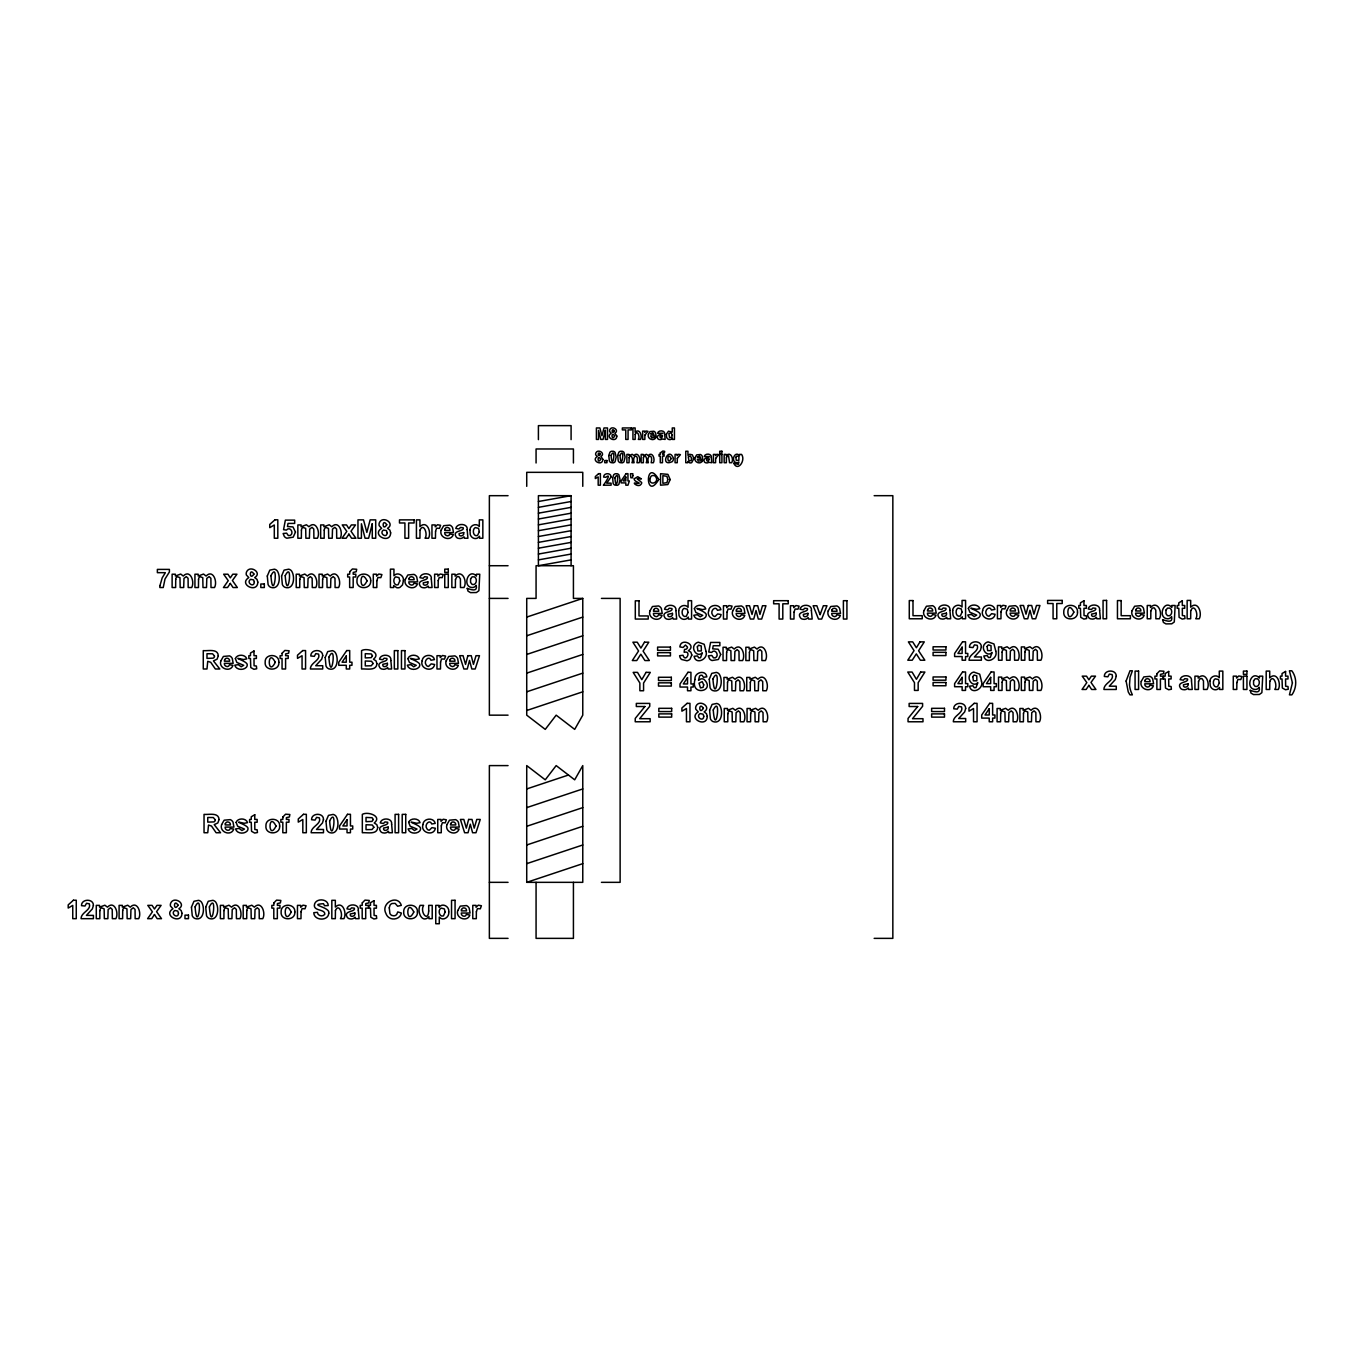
<?xml version="1.0" encoding="UTF-8"?>
<svg xmlns="http://www.w3.org/2000/svg" width="1364" height="1364" viewBox="0 0 1364 1364"><rect width="100%" height="100%" fill="white"/><g stroke="black" fill="none" stroke-linecap="round" stroke-linejoin="round"><path stroke-width="1.5" d="M526.726 617.091L582.769 598.404L582.769 715.162L574.687 729.382L556.171 715.162L545.242 729.382L526.726 715.162L526.726 598.404L536.069 598.404L536.069 565.719L573.426 565.719L573.426 598.404L582.769 598.404M526.726 635.777L582.769 617.091M526.726 654.447L582.769 635.777M526.726 673.134L582.769 654.447M526.726 691.804L582.769 673.134M526.726 710.491L582.769 691.804M526.726 788.938L568.464 775.025M526.726 807.624L582.769 788.938M526.726 826.294L582.769 807.624M526.726 844.981L582.769 826.294M526.726 863.651L582.769 844.981M526.726 882.338L582.769 882.338L582.769 765.596L574.687 779.816L556.171 765.596L545.242 779.816L526.726 765.596L526.726 882.338L582.769 863.651M538.405 501.509L571.09 495.678L571.09 565.719M538.405 507.357L571.09 501.509M538.405 513.188L571.09 507.357M538.405 519.019L571.09 513.188M538.405 524.867L571.09 519.019M538.405 530.698L571.09 524.867M538.405 536.529L571.09 530.698M538.405 542.378L571.09 536.529M538.405 548.209L571.09 542.378M538.405 554.057L571.09 548.209M538.405 559.888L571.09 554.057M571.09 559.888L538.405 565.719L538.405 495.678L571.09 495.678M508.056 495.678L489.369 495.678L489.369 715.162L508.056 715.162M874.154 495.678L892.84 495.678L892.84 938.364L874.154 938.364M489.369 565.719L508.056 565.719M489.369 598.404L508.056 598.404M601.439 598.404L620.126 598.404L620.126 882.338L601.439 882.338M508.056 765.596L489.369 765.596L489.369 938.364L508.056 938.364M489.369 882.338L508.056 882.338M582.769 486.334L582.769 472.336L526.726 472.336L526.726 486.334M573.426 462.993L573.426 448.978L536.069 448.978L536.069 462.993M573.426 882.338L573.426 938.364L536.069 938.364L536.069 882.338M571.09 439.634L571.09 425.636L538.405 425.636L538.405 439.634M358.306 910.197L359.073 918.671L355.595 918.671L355.117 917.222L354.197 917.989A5.541 5.541 0 0 1 351.008 918.978L349.167 918.688A3.853 3.853 0 0 1 347.24 917.256C342.824 910.47 355.902 912.226 354.35 908.185L351.622 907.844L350.139 909.43L346.95 908.85C348.093 903.139 359.448 903.701 358.306 910.197M390.854 660.517L391.621 668.991L388.143 668.991L387.666 667.542L386.745 668.309A5.541 5.541 0 0 1 383.557 669.298L381.715 669.008A3.853 3.853 0 0 1 379.789 667.576C375.373 660.807 388.45 662.546 386.899 658.505L384.171 658.181L382.687 659.75L379.499 659.17C380.624 653.458 391.997 654.021 390.854 660.517M391.621 824.265L392.389 832.739L388.893 832.739L388.433 831.29L387.495 832.057A5.541 5.541 0 0 1 384.307 833.046L382.483 832.756A3.853 3.853 0 0 1 380.556 831.324C376.14 824.555 389.217 826.294 387.666 822.253L384.938 821.929L383.455 823.498L380.249 822.918C381.391 817.207 392.764 817.769 391.621 824.265M431.297 579.035L432.064 587.526L428.586 587.526L428.125 586.06L427.188 586.827A5.541 5.541 0 0 1 423.999 587.816L422.158 587.543A3.853 3.853 0 0 1 420.248 586.111C415.832 579.325 428.893 581.064 427.341 577.04L424.613 576.699L423.13 578.268L419.942 577.688C421.084 571.976 432.439 572.556 431.297 579.035M467.17 529.761L467.92 538.234L464.442 538.234L463.982 536.785L463.044 537.552A5.541 5.541 0 0 1 459.856 538.541L458.031 538.269A3.853 3.853 0 0 1 456.105 536.836C451.689 530.05 464.749 531.789 463.197 527.766L460.469 527.425L459.003 528.993L455.798 528.414C456.94 522.702 468.312 523.264 467.17 529.761M664.66 434.127L665.138 439.43L662.086 439.003A3.461 3.461 0 0 1 660.091 439.617L658.948 439.447A2.404 2.404 0 0 1 657.738 438.56C654.549 433.292 670.935 433.155 657.55 433.292C658.266 429.728 665.359 430.086 664.66 434.127M675.913 610.561L676.68 619.051L673.202 619.051L672.725 617.602L671.804 618.369A5.541 5.541 0 0 1 668.616 619.341L666.774 619.068A3.853 3.853 0 0 1 664.848 617.636C660.432 610.85 673.509 612.589 671.958 608.566L669.23 608.225L667.746 609.81L664.558 609.231C665.683 603.519 677.056 604.082 675.913 610.561M711.309 457.417L711.786 462.72L708.734 462.294A3.461 3.461 0 0 1 706.74 462.908L705.597 462.737A2.404 2.404 0 0 1 704.404 461.833C701.215 456.565 717.583 456.428 704.216 456.582C704.915 453.001 712.025 453.359 711.309 457.417M811.392 610.561L812.16 619.051L808.664 619.051L808.204 617.602L807.266 618.369A5.541 5.541 0 0 1 804.078 619.341L802.254 619.068A3.853 3.853 0 0 1 800.327 617.636C795.911 610.85 808.988 612.589 807.437 608.566L804.709 608.225L803.226 609.81L800.02 609.231C801.162 603.519 812.535 604.082 811.392 610.561M949.89 610.305L950.657 618.779L947.179 618.779L946.718 617.329L945.781 618.097A5.541 5.541 0 0 1 942.592 619.086L940.751 618.813A3.853 3.853 0 0 1 938.841 617.381C934.425 610.595 947.486 612.334 945.934 608.31L943.206 607.969L941.723 609.538L938.534 608.958C939.677 603.246 951.032 603.809 949.89 610.305M1099.606 610.305L1100.373 618.779L1096.878 618.779L1096.417 617.329L1095.497 618.097A5.541 5.541 0 0 1 1092.308 619.086L1090.467 618.813A3.853 3.853 0 0 1 1088.54 617.381C1084.124 610.595 1097.202 612.334 1095.65 608.31L1092.922 607.969L1091.439 609.538L1088.233 608.958C1089.376 603.246 1100.748 603.809 1099.606 610.305M1191.488 680.977L1192.238 689.468L1188.76 689.468L1188.3 688.002L1187.362 688.769A5.541 5.541 0 0 1 1184.174 689.758L1182.332 689.485A3.853 3.853 0 0 1 1180.423 688.053C1176.007 681.267 1189.067 683.006 1187.515 678.982L1184.787 678.641L1183.304 680.21L1180.116 679.647C1181.258 673.935 1192.63 674.498 1191.488 680.977M301.052 911.749L300.984 918.671L297.454 918.671L297.454 905.372L300.728 905.372L300.728 907.265L302.961 905.167L306.082 905.73L304.99 908.799L302.075 908.629L301.052 911.749M376.89 580.604L376.822 587.526L373.293 587.526L373.293 574.21L376.566 574.21L376.566 576.102L378.8 574.022L381.92 574.568L380.829 577.654L377.913 577.484L376.89 580.604M435.559 531.312L435.474 538.234L431.962 538.234L431.962 524.935L435.235 524.935L435.235 526.828L437.452 524.748L440.572 525.293L439.498 528.362L436.582 528.192L435.559 531.312M438.219 580.604L438.151 587.526L434.622 587.526L434.622 574.21L437.895 574.21L437.895 576.102L440.112 574.022L443.249 574.568L442.158 577.654L439.242 577.484L438.219 580.604M440.555 662.069L440.487 668.991L436.974 668.991L436.974 655.692L440.231 655.692L440.231 657.584L442.465 655.487L445.585 656.05L444.493 659.119L441.595 658.948L440.555 662.069M441.322 825.817L441.254 832.739L437.742 832.739L437.742 819.44L440.998 819.44L440.998 821.333L443.232 819.235L446.352 819.798L445.261 822.867L442.362 822.697L441.322 825.817M476.377 911.749L476.309 918.671L472.779 918.671L472.779 905.372L476.053 905.372L476.053 907.265L478.287 905.167L481.407 905.73L480.316 908.799L477.417 908.629L476.377 911.749M644.899 435.116L644.848 439.43L642.649 439.43L642.649 431.126L644.695 431.126L644.695 432.303L646.093 431.007L648.036 431.348L644.899 435.116M677.311 458.389L677.26 462.72L675.061 462.72L675.061 454.4L677.107 454.4L677.107 455.593L678.488 454.28L680.448 454.638L677.311 458.389M715.64 458.389L715.588 462.72L713.389 462.72L713.389 454.4L715.435 454.4L715.435 455.593L716.816 454.28L718.777 454.638L715.64 458.389M727.046 612.129L726.961 619.051L723.449 619.051L723.449 605.735L726.722 605.735L726.722 607.628L728.939 605.548L732.059 606.11L730.968 609.179L728.069 609.009L727.046 612.129M794.053 612.129L793.967 619.051L790.455 619.051L790.455 605.735L793.729 605.735L793.729 607.628L795.945 605.548L799.082 606.11L797.991 609.179L795.076 609.009L794.053 612.129M1001.023 611.856L1000.954 618.779L997.425 618.779L997.425 605.48L1000.699 605.48L1000.699 607.372L1002.915 605.292L1006.052 605.838L1004.961 608.907L1002.046 608.736L1001.023 611.856M1236.875 682.546L1236.79 689.468L1233.278 689.468L1233.278 676.152L1236.551 676.152L1236.551 678.044L1238.768 675.964L1241.888 676.527L1240.797 679.596L1237.898 679.425L1236.875 682.546M428.705 910.981C428.16 922.882 419.549 911.953 423.641 905.372L420.112 905.372C416.634 911.408 422.073 924.178 428.944 916.676L428.944 918.671L432.218 918.671L432.218 905.372L428.705 905.372L428.705 910.981M467.238 588.396L468.023 591.141L470.546 592.624L476.394 592.539L478.9 590.714L479.753 574.21L476.445 574.21L476.445 576.085C468.432 567.322 461.663 586.963 472.251 587.526A4.552 4.552 0 0 0 475.388 586.298L476.224 585.361C477.877 592.624 470.358 589.282 467.238 588.396M733.764 463.266C737.771 472.046 745.938 460.435 741.59 454.4L739.527 454.4L739.527 455.576C734.514 450.086 730.286 462.379 736.901 462.72A2.847 2.847 0 0 0 738.862 461.953L738.316 464.34L733.764 463.266M1162.622 619.665L1163.407 622.41L1165.93 623.894L1171.778 623.808L1174.285 621.984L1175.137 605.48L1171.846 605.48L1171.846 607.355C1163.816 598.591 1157.064 618.233 1167.635 618.779A4.552 4.552 0 0 0 1170.772 617.568L1171.608 616.63C1173.262 623.877 1165.743 620.552 1162.622 619.665M1250.208 690.337L1250.993 693.082L1253.516 694.566L1259.381 694.481L1261.87 692.656L1262.723 676.152L1259.432 676.152L1259.432 678.027C1251.402 669.264 1244.65 688.905 1255.221 689.468A4.552 4.552 0 0 0 1258.358 688.257L1259.211 687.303C1260.848 694.566 1253.346 691.224 1250.208 690.337M195.103 906.855C197.251 936.181 203.628 890.095 195.103 906.855M209.374 906.855C211.522 936.181 217.899 890.095 209.374 906.855M270.942 575.693C273.09 605.019 279.467 558.933 270.942 575.693M285.212 575.693C287.361 605.019 293.737 558.933 285.212 575.693M328.877 657.175C331.009 686.501 337.402 640.415 328.877 657.175M329.628 820.923C331.776 850.249 338.153 804.163 329.628 820.923M611.089 455.32C612.351 473.53 616.562 445.005 611.089 455.32M614.925 477.809C616.187 496.002 620.398 467.494 614.925 477.809M620.006 455.32C621.268 473.53 625.479 445.005 620.006 455.32M712.929 678.914C715.077 708.24 721.454 662.154 712.929 678.914M713.253 709.962C715.401 739.288 721.778 693.202 713.253 709.962M455.457 579.615L455.388 587.526L451.859 587.526L451.859 574.21L455.133 574.21L455.133 576.171C462.106 568.72 467.63 581.337 463.982 587.526L460.469 587.526L460.418 578.95L458.952 576.699A2.813 2.813 0 0 0 456.65 577.108L455.457 579.615M726.398 457.775L726.364 462.72L724.165 462.72L724.165 454.4L726.211 454.4L726.211 455.627C730.558 450.973 734.02 458.867 731.735 462.72L729.535 462.72L728.598 455.951A1.756 1.756 0 0 0 727.148 456.207L726.398 457.775M1150.841 610.884L1150.773 618.779L1147.243 618.779L1147.243 605.48L1150.517 605.48L1150.517 607.44C1157.49 599.99 1163.015 612.607 1159.383 618.779L1155.854 618.779L1155.802 610.22L1154.336 607.969A2.813 2.813 0 0 0 1152.034 608.378L1150.841 610.884M1198.513 681.557L1198.445 689.468L1194.932 689.468L1194.932 676.152L1198.189 676.152L1198.189 678.113C1205.179 670.679 1210.686 683.296 1207.055 689.468L1203.525 689.468L1203.474 680.892L1202.008 678.641A2.813 2.813 0 0 0 1199.706 679.05L1198.513 681.557M99.879 910.555L99.811 918.671L96.281 918.671L96.281 905.372L99.538 905.372L99.538 907.179L104.875 905.202L107.432 907.179C114.371 900.001 119.128 912.993 115.855 918.671L112.342 918.671L112.24 909.43L110.467 907.759L108.131 909.532L107.858 918.671L104.329 918.671L104.141 908.867L101.72 907.861A2.404 2.404 0 0 0 100.084 909.464L99.879 910.555M122.692 910.555L122.624 918.671L119.094 918.671L119.094 905.372L122.351 905.372L122.351 907.179L127.687 905.202L130.245 907.179C137.184 900.001 141.941 912.993 138.668 918.671L135.155 918.671L135.053 909.43L133.28 907.759L130.944 909.532L130.671 918.671L127.142 918.671L126.954 908.867L124.533 907.861A2.404 2.404 0 0 0 122.896 909.464L122.692 910.555M175.717 579.41L175.649 587.526L172.12 587.526L172.12 574.21L175.376 574.21L175.376 576.034L180.713 574.039L183.27 576.034C190.21 568.856 194.967 581.831 191.693 587.526L188.181 587.526L188.079 578.285L186.305 576.614L183.97 578.37L183.697 587.526L180.167 587.526L179.98 577.722L177.559 576.716A2.404 2.404 0 0 0 175.922 578.302L175.717 579.41M198.53 579.41L198.462 587.526L194.933 587.526L194.933 574.21L198.189 574.21L198.189 576.034L203.526 574.039L206.083 576.034C213.023 568.856 217.78 581.831 214.506 587.526L210.994 587.526L210.891 578.285L209.118 576.614L206.799 578.37L206.51 587.526L202.98 587.526L202.793 577.722L200.372 576.716A2.404 2.404 0 0 0 198.735 578.302L198.53 579.41M223.969 910.555L223.901 918.671L220.371 918.671L220.371 905.372L223.628 905.372L223.628 907.179L228.964 905.202L231.522 907.179C238.461 900.001 243.218 912.993 239.945 918.671L236.432 918.671L236.33 909.43L234.557 907.759L232.221 909.532L231.931 918.671L228.419 918.671L228.231 908.867L225.81 907.861A2.404 2.404 0 0 0 224.173 909.464L223.969 910.555M246.782 910.555L246.713 918.671L243.184 918.671L243.184 905.372L246.441 905.372L246.441 907.179L251.777 905.202L254.335 907.179C261.274 900.001 266.031 912.993 262.758 918.671L259.245 918.671L259.143 909.43L257.37 907.759L255.034 909.532L254.744 918.671L251.232 918.671L251.044 908.867L248.623 907.861A2.404 2.404 0 0 0 246.986 909.464L246.782 910.555M301.427 530.136L301.359 538.234L297.846 538.234L297.846 524.935L301.086 524.935L301.086 526.76L306.423 524.765L308.98 526.76C315.919 519.582 320.676 532.557 317.403 538.234L313.891 538.234L313.788 529.01L312.015 527.322L309.696 529.096L309.406 538.234L305.877 538.234L305.689 528.448L303.268 527.442A2.404 2.404 0 0 0 301.632 529.027L301.427 530.136M299.807 579.41L299.739 587.526L296.21 587.526L296.21 574.21L299.466 574.21L299.466 576.034L304.803 574.039L307.36 576.034C314.3 568.856 319.057 581.831 315.783 587.526L312.271 587.526L312.168 578.285L310.395 576.614L308.059 578.37L307.77 587.526L304.257 587.526L304.07 577.722L301.649 576.716A2.404 2.404 0 0 0 300.012 578.302L299.807 579.41M324.24 530.136L324.172 538.234L320.659 538.234L320.659 524.935L323.899 524.935L323.899 526.76L329.236 524.765L331.793 526.76C338.732 519.582 343.489 532.557 340.216 538.234L336.703 538.234L336.601 529.01L334.828 527.322L332.509 529.096L332.219 538.234L328.69 538.234L328.502 528.448L326.081 527.442A2.404 2.404 0 0 0 324.444 529.027L324.24 530.136M322.62 579.41L322.552 587.526L319.023 587.526L319.023 574.21L322.279 574.21L322.279 576.034L327.616 574.039L330.173 576.034C337.113 568.856 341.87 581.831 338.596 587.526L335.084 587.526L334.981 578.285L333.208 576.614L330.872 578.37L330.6 587.526L327.07 587.526L326.883 577.722L324.462 576.716A2.404 2.404 0 0 0 322.825 578.302L322.62 579.41M629.128 457.656L629.077 462.72L626.877 462.72L626.877 454.4L628.906 454.4L628.906 455.542L632.248 454.297L633.851 455.542C638.182 451.058 641.165 459.174 639.119 462.72L636.92 462.72C639.307 453.308 631.839 454.724 634.107 462.72L631.907 462.72C633.731 460.538 631.208 452.558 629.128 457.656M643.382 457.656L643.348 462.72L641.148 462.72L641.148 454.4L643.177 454.4L643.177 455.542L646.502 454.297L648.105 455.542C652.452 451.058 655.419 459.174 653.373 462.72L651.174 462.72C653.578 453.308 646.093 454.724 648.36 462.72L646.161 462.72C648.002 460.538 645.462 452.558 643.382 457.656M726.62 652.452L726.552 660.551L723.039 660.551L723.039 647.252L726.279 647.252L726.279 649.076L731.616 647.082L734.19 649.076C741.129 641.898 745.869 654.873 742.596 660.551L739.083 660.551L738.998 651.327L737.208 649.639L734.889 651.412L734.599 660.551L731.07 660.551L730.882 650.764L728.461 649.758A2.404 2.404 0 0 0 726.841 651.344L726.62 652.452M727.506 682.631L727.438 690.747L723.926 690.747L723.926 677.431L727.165 677.431L727.165 679.255L732.502 677.26L735.077 679.255C742.016 672.077 746.773 685.052 743.482 690.747L739.97 690.747L739.885 681.506L738.112 679.835L735.776 681.608L735.486 690.747L731.957 690.747L731.769 680.943L729.348 679.937A2.404 2.404 0 0 0 727.728 681.54L727.506 682.631M727.847 713.679L727.779 721.778L724.25 721.778L724.25 708.479L727.506 708.479L727.506 710.303L732.843 708.308L735.401 710.303C742.34 703.125 747.097 716.1 743.823 721.778L740.311 721.778L740.209 712.554L738.436 710.866L736.1 712.639L735.827 721.778L732.298 721.778L732.11 711.991L729.689 710.985A2.404 2.404 0 0 0 728.052 712.571L727.847 713.679M749.433 652.452L749.365 660.551L745.852 660.551L745.852 647.252L749.092 647.252L749.092 649.076L754.428 647.082L757.003 649.076C763.942 641.898 768.682 654.873 765.409 660.551L761.896 660.551L761.811 651.327L760.038 649.639L757.702 651.412L757.412 660.551L753.883 660.551L753.695 650.764L751.274 649.758A2.404 2.404 0 0 0 749.654 651.344L749.433 652.452M750.319 682.631L750.251 690.747L746.739 690.747L746.739 677.431L749.978 677.431L749.978 679.255L755.315 677.26L757.89 679.255C764.829 672.077 769.586 685.052 766.295 690.747L762.783 690.747L762.698 681.506L760.924 679.835L758.589 681.608L758.299 690.747L754.786 690.747L754.582 680.943L752.161 679.937A2.404 2.404 0 0 0 750.541 681.54L750.319 682.631M750.66 713.679L750.592 721.778L747.063 721.778L747.063 708.479L750.319 708.479L750.319 710.303L755.656 708.308L758.214 710.303C765.153 703.125 769.91 716.1 766.636 721.778L763.124 721.778L763.022 712.554L761.248 710.866L758.913 712.639L758.64 721.778L755.11 721.778L754.923 711.991L752.502 710.985A2.404 2.404 0 0 0 750.865 712.571L750.66 713.679M1002.114 652.128L1002.046 660.227L998.516 660.227L998.516 646.928L1001.773 646.928L1001.773 648.753L1007.109 646.758L1009.667 648.753C1016.606 641.574 1021.363 654.549 1018.09 660.227L1014.56 660.227L1014.475 651.003L1012.702 649.315L1010.366 651.088L1010.076 660.227L1006.564 660.227L1006.376 650.44L1003.955 649.434A2.404 2.404 0 0 0 1002.318 651.02L1002.114 652.128M1000.664 713.679L1000.596 721.778L997.084 721.778L997.084 708.479L1000.324 708.479L1000.324 710.303L1005.66 708.308L1008.235 710.303C1015.174 703.125 1019.914 716.1 1016.64 721.778L1013.128 721.778L1013.043 712.554L1011.27 710.866L1008.934 712.639L1008.644 721.778L1005.115 721.778L1004.927 711.991L1002.506 710.985A2.404 2.404 0 0 0 1000.886 712.571L1000.664 713.679M1002.114 682.307L1002.046 690.423L998.516 690.423L998.516 677.107L1001.773 677.107L1001.773 678.931L1007.109 676.936L1009.667 678.931C1016.606 671.753 1021.363 684.728 1018.09 690.423L1014.56 690.423L1014.475 681.182L1012.702 679.511L1010.366 681.267L1010.076 690.423L1006.564 690.423L1006.376 680.619L1003.955 679.613A2.404 2.404 0 0 0 1002.318 681.199L1002.114 682.307M1024.927 652.128L1024.858 660.227L1021.329 660.227L1021.329 646.928L1024.586 646.928L1024.586 648.753L1029.922 646.758L1032.48 648.753C1039.419 641.574 1044.176 654.549 1040.903 660.227L1037.39 660.227L1037.288 651.003L1035.515 649.315L1033.179 651.088L1032.889 660.227L1029.377 660.227L1029.189 650.44L1026.768 649.434A2.404 2.404 0 0 0 1025.131 651.02L1024.927 652.128M1023.477 713.679L1023.409 721.778L1019.897 721.778L1019.897 708.479L1023.136 708.479L1023.136 710.303L1028.473 708.308L1031.048 710.303C1037.987 703.125 1042.744 716.1 1039.453 721.778L1035.941 721.778L1035.856 712.554L1034.082 710.866L1031.747 712.639L1031.457 721.778L1027.927 721.778L1027.74 711.991L1025.319 710.985A2.404 2.404 0 0 0 1023.699 712.571L1023.477 713.679M1024.927 682.307L1024.858 690.423L1021.329 690.423L1021.329 677.107L1024.586 677.107L1024.586 678.931L1029.922 676.936L1032.48 678.931C1039.419 671.753 1044.176 684.728 1040.903 690.423L1037.39 690.423L1037.288 681.182L1035.515 679.511L1033.179 681.267L1032.889 690.423L1029.377 690.423L1029.189 680.619L1026.768 679.613A2.404 2.404 0 0 0 1025.131 681.199L1024.927 682.307M1126.101 681.028L1128.25 691.906L1129.938 694.856L1132.359 694.856L1130.824 691.19A27.451 27.451 0 0 1 1129.494 684.967L1130.04 677.243L1132.393 670.781L1129.989 670.781L1126.101 681.028M191.454 907.162L192.256 915.687A5.405 5.405 0 0 0 194.882 918.466C204.02 921.553 205.129 907.469 201.463 902.133A4.808 4.808 0 0 0 198.564 900.342L193.961 901.28L191.454 907.162M205.725 907.162L206.527 915.687A5.405 5.405 0 0 0 209.152 918.466C218.291 921.553 219.399 907.469 215.734 902.133A4.808 4.808 0 0 0 212.835 900.342L208.232 901.28L205.725 907.162M267.293 576.017L268.094 584.542A5.405 5.405 0 0 0 270.72 587.321C279.859 590.39 280.967 576.324 277.318 570.987A4.808 4.808 0 0 0 274.403 569.197L269.799 570.135L267.293 576.017M281.564 576.017L282.365 584.542A5.405 5.405 0 0 0 284.991 587.321C294.13 590.39 295.238 576.324 291.572 570.987A4.808 4.808 0 0 0 288.674 569.197L284.07 570.135L281.564 576.017M325.212 657.482L326.013 666.007A5.405 5.405 0 0 0 328.639 668.786C337.778 671.872 338.886 657.789 335.237 652.452A4.808 4.808 0 0 0 332.322 650.662L327.718 651.6L325.212 657.482M325.979 821.23L326.78 829.755A5.405 5.405 0 0 0 329.406 832.534C338.545 835.621 339.653 821.537 335.987 816.201A4.808 4.808 0 0 0 333.089 814.427L328.485 815.365L325.979 821.23M608.804 455.525L609.316 460.862A3.376 3.376 0 0 0 610.953 462.601L613.254 462.839A2.984 2.984 0 0 0 615.062 461.748L616.187 457.059L615.062 452.388A3.018 3.018 0 0 0 613.254 451.262L611.669 451.262A2.984 2.984 0 0 0 609.861 452.371L608.804 455.525M612.641 477.997L613.152 483.333A3.376 3.376 0 0 0 614.789 485.073L617.091 485.311A2.984 2.984 0 0 0 618.898 484.22L620.023 479.531L618.915 474.86A3.018 3.018 0 0 0 617.091 473.751L615.505 473.751A2.984 2.984 0 0 0 613.698 474.843L612.641 477.997M617.721 455.525L618.233 460.862A3.376 3.376 0 0 0 619.87 462.601L622.172 462.839A2.984 2.984 0 0 0 623.979 461.748L625.104 457.059L623.979 452.388A3.018 3.018 0 0 0 622.172 451.262L620.586 451.262A2.984 2.984 0 0 0 618.779 452.371L617.721 455.525M709.263 679.238L710.081 687.763A5.405 5.405 0 0 0 712.69 690.542C721.829 693.611 722.937 679.545 719.288 674.208A4.808 4.808 0 0 0 716.373 672.418L711.769 673.356L709.263 679.238M709.604 710.269L710.405 718.811A5.405 5.405 0 0 0 713.031 721.59C722.17 724.659 723.278 710.576 719.612 705.239A4.808 4.808 0 0 0 716.714 703.466L712.11 704.404L709.604 710.269M667.78 479.463L666.945 482.668L662.87 483.265L662.87 475.661L666.894 476.309L667.78 479.463M695.009 679.46C689.928 696.987 716.577 691.275 703.858 679.238A4.996 4.996 0 0 0 700.874 678.914L698.538 680.363L699.51 676.203A2.302 2.302 0 0 1 702.153 675.316L703.415 677.243L706.825 676.868C705.819 669.212 694.02 672.333 695.009 679.46M705.989 651.395C708.717 659.17 695.708 665.274 694.088 656.306L697.498 655.931L698.76 657.857L700.533 657.721L702.358 652.81C697.072 658.198 690.337 648.241 695.384 643.825A5.456 5.456 0 0 1 698.385 642.222L704.199 644.285L705.989 651.395M981.483 681.25C984.194 689.042 971.202 695.146 969.565 686.16L972.975 685.785L974.237 687.712L976.027 687.575L977.852 682.665C972.549 688.053 965.814 678.096 970.878 673.68A5.456 5.456 0 0 1 973.879 672.077L979.693 674.14L981.483 681.25M995.754 651.071C998.465 658.846 985.473 664.95 983.836 655.982L987.246 655.607L988.508 657.533L990.298 657.397L992.122 652.486C986.82 657.874 980.085 647.917 985.149 643.501A5.456 5.456 0 0 1 988.15 641.898L993.964 643.961L995.754 651.071M389.269 907.844L389.899 913.471A4.092 4.092 0 0 0 391.877 915.449L393.702 915.807A3.717 3.717 0 0 0 396.736 914.34L397.777 911.919L401.374 913.062C400.419 918.62 393.292 920.632 388.979 917.58A8.099 8.099 0 0 1 385.961 913.522C380.334 903.207 397.589 893.846 401.323 905.372L397.64 906.242L395.134 903.36L391.928 903.531A4.143 4.143 0 0 0 389.899 905.474L389.269 907.844M335.425 910.538L335.339 918.671L331.827 918.671L331.827 900.308L335.339 900.308L335.339 907.06C342.5 900.138 347.121 912.857 343.933 918.671L340.42 918.671C343.609 914.818 338.92 902.508 335.425 910.538M420.027 530.102L419.942 538.234L416.429 538.234L416.429 519.872L419.942 519.872L419.942 526.623C427.103 519.701 431.74 532.42 428.535 538.234L425.022 538.234C428.211 534.381 423.522 522.071 420.027 530.102M635.198 434.349L635.147 439.43L632.947 439.43L632.947 427.955L635.147 427.955L635.147 432.183C639.614 427.853 642.512 435.798 640.517 439.43L638.318 439.43C640.296 437.026 637.38 429.336 635.198 434.349M1190.755 610.646L1190.67 618.779L1187.14 618.779L1187.14 600.416L1190.67 600.416L1190.67 607.168C1197.831 600.245 1202.451 612.965 1199.263 618.779L1195.751 618.779C1198.922 614.925 1194.25 602.615 1190.755 610.646M1269.799 681.318L1269.714 689.468L1266.201 689.468L1266.201 671.088L1269.714 671.088L1269.714 677.857C1276.875 670.918 1281.495 683.654 1278.307 689.468L1274.794 689.468C1277.966 685.598 1273.294 673.287 1269.799 681.318M650.065 478.525C648.633 486.675 660.346 482.532 655.487 476.479A2.813 2.813 0 0 0 653.868 475.559L652.521 475.559A2.847 2.847 0 0 0 650.884 476.479L650.065 478.525M282.143 653.22L282.058 655.692L280.114 655.692L280.114 658.454L282.058 658.454L282.058 668.991L285.588 668.991L285.588 658.454L288.213 658.454L288.213 655.692L285.588 655.692L285.673 653.902L288.622 653.22L289.1 650.764L284.82 650.44L282.143 653.22M273.891 902.9L273.806 905.372L271.845 905.372L271.845 908.134L273.806 908.134L273.806 918.671L277.335 918.671L277.335 908.134L279.961 908.134L279.961 905.372L277.335 905.372L277.404 903.582L280.37 902.9L280.848 900.445L276.568 900.121L273.891 902.9M282.911 816.968L282.825 819.44L280.865 819.44L280.865 822.202L282.825 822.202L282.825 832.739L286.355 832.739L286.355 822.202L288.98 822.202L288.98 819.44L286.355 819.44L286.423 817.65L289.39 816.968L289.867 814.513L285.588 814.189L282.911 816.968M349.73 571.738L349.644 574.21L347.684 574.21L347.684 576.989L349.644 576.989L349.644 587.526L353.174 587.526L353.174 576.989L355.799 576.989L355.799 574.21L353.174 574.21L353.242 572.42L356.209 571.738L356.686 569.282L352.406 568.976L349.73 571.738M362.278 902.9L362.193 905.372L360.232 905.372L360.232 908.134L362.193 908.134L362.193 918.671L365.705 918.671L365.705 908.134L368.348 908.134L368.348 905.372L365.705 905.372L365.791 903.582L368.757 902.9L369.235 900.445L364.955 900.121L362.278 902.9M660.329 452.865L660.278 454.4L659.051 454.4L659.051 456.139L660.278 456.139L660.278 462.72L662.478 462.72L662.478 456.139L664.115 456.139L664.115 454.4C661.506 455.559 662.324 451.62 664.387 452.865L664.677 451.331L662.836 451.041L660.329 452.865M1156.962 673.697L1156.877 676.152L1154.916 676.152L1154.916 678.931L1156.877 678.931L1156.877 689.468L1160.406 689.468L1160.406 678.931L1163.032 678.931L1163.032 676.152L1160.406 676.152L1160.474 674.362L1163.441 673.697L1163.918 671.241L1159.639 670.918L1156.962 673.697M1292.424 682.887L1289.44 694.856L1291.879 694.856C1296.874 687.797 1297.113 677.772 1291.81 670.781L1289.423 670.781L1292.424 682.887M403.403 580.723L402.482 584.951L399.976 587.355A4.979 4.979 0 0 1 396.702 587.679L393.685 585.565L393.685 587.526L390.411 587.526L390.411 569.146L393.94 569.146L393.94 575.761C397.435 571.38 404.375 575.557 403.403 580.723M469.949 529.948L470.256 534.483A6.036 6.036 0 0 0 472.336 537.501L473.274 538.081A4.927 4.927 0 0 0 477.639 537.979L479.565 536.291L479.565 538.234L482.839 538.234L482.839 519.872L479.31 519.872L479.31 526.487C476.377 522.685 469.966 525.293 469.949 529.948M666.399 434.246L666.587 437.094A3.768 3.768 0 0 0 667.883 438.969A3.069 3.069 0 0 0 671.207 439.276L672.401 438.219L672.401 439.43L674.447 439.43L674.447 427.955L672.247 427.955L672.247 432.098L668.445 431.212L666.399 434.246M678.692 610.748L678.999 615.283A6.036 6.036 0 0 0 681.079 618.301L682.034 618.881A4.927 4.927 0 0 0 686.399 618.796L688.308 617.091L688.308 619.051L691.582 619.051L691.582 600.689L688.07 600.689L688.07 607.304C685.137 603.502 678.709 606.11 678.692 610.748M693.867 458.474L691.736 462.618A3.12 3.12 0 0 1 689.69 462.822L687.797 461.492L687.797 462.72L685.751 462.72L685.751 451.245L687.95 451.245L687.95 455.371L689.69 454.28L692.349 454.826L693.867 458.474M952.669 610.492L952.993 615.028A6.036 6.036 0 0 0 955.073 618.045L956.011 618.625A4.927 4.927 0 0 0 960.375 618.523L962.302 616.835L962.302 618.779L965.576 618.779L965.576 600.416L962.046 600.416L962.046 607.031C959.114 603.229 952.686 605.838 952.669 610.492M1209.936 681.165L1210.243 685.7A6.036 6.036 0 0 0 1212.323 688.718L1213.261 689.297A4.927 4.927 0 0 0 1217.626 689.212L1219.552 687.507L1219.552 689.468L1222.826 689.468L1222.826 671.088L1219.297 671.088L1219.297 677.703C1216.364 673.918 1209.953 676.527 1209.936 681.165M448.739 911.936C449.711 917.085 442.823 921.655 439.293 917.034L439.293 923.735L435.764 923.735L435.764 905.372L439.055 905.372L439.055 907.316C442.294 902.32 449.745 906.6 448.739 911.936M670.184 479.565L667.883 484.561L660.551 485.192L660.551 473.717L667.917 474.348L670.184 479.565M159.963 585.599L159.844 587.526L163.237 587.526L165.01 579.001L169.409 571.959L169.409 569.402L157.371 569.402L157.371 572.675L165.368 572.675L162.214 577.824L159.963 585.599M220.849 660.875C218.257 668.479 230.465 672.878 232.971 665.342L229.476 664.762C228.777 668.104 223.832 666.416 224.344 663.347L233.159 663.347L232.272 658.454A5.49 5.49 0 0 0 229.493 655.879L223.389 656.442L220.849 660.875M221.616 824.623C219.024 832.228 231.232 836.626 233.738 829.09L230.226 828.511C229.544 831.852 224.583 830.164 225.111 827.096L233.926 827.096L233.039 822.202A5.49 5.49 0 0 0 230.26 819.628L224.156 820.19L221.616 824.623M405.313 579.393C402.721 586.997 414.929 591.396 417.452 583.877L413.94 583.281C413.258 586.622 408.296 584.951 408.808 581.882L417.64 581.882L416.736 576.989A5.49 5.49 0 0 0 413.957 574.397L407.853 574.96L405.313 579.393M441.169 530.119C438.594 537.723 450.785 542.122 453.308 534.603L449.796 534.006C449.114 537.348 444.153 535.66 444.681 532.608L453.496 532.608L452.609 527.715A5.49 5.49 0 0 0 449.83 525.123L443.726 525.686L441.169 530.119M446.181 660.875C443.59 668.479 455.798 672.878 458.321 665.342L454.809 664.762C454.127 668.104 449.165 666.416 449.677 663.347L458.509 663.347L457.605 658.454A5.49 5.49 0 0 0 454.826 655.879L448.722 656.442L446.181 660.875M446.949 824.623C444.357 832.228 456.565 836.626 459.088 829.09L455.576 828.511C454.894 831.852 449.932 830.164 450.444 827.096L459.276 827.096L458.372 822.202A5.49 5.49 0 0 0 455.593 819.628L449.489 820.19L446.949 824.623M457.741 910.555C455.167 918.143 467.358 922.558 469.881 915.022L466.369 914.443C465.687 917.784 460.725 916.096 461.254 913.028L470.068 913.028L469.165 908.134A5.49 5.49 0 0 0 466.403 905.56L460.299 906.122L457.741 910.555M648.412 434.366C646.792 439.106 654.413 441.868 655.999 437.162L651.702 437.844L650.594 435.917L656.118 435.917L655.555 432.848A3.427 3.427 0 0 0 653.816 431.246L649.997 431.587L648.412 434.366M649.929 610.936C647.337 618.523 659.545 622.939 662.052 615.403L658.556 614.806C657.857 618.148 652.896 616.477 653.424 613.408L662.239 613.408L661.352 608.514A5.49 5.49 0 0 0 658.573 605.94L652.469 606.503L649.929 610.936M695.077 457.639C693.458 462.396 701.079 465.141 702.648 460.435L698.368 461.134L697.26 459.191L702.767 459.191L702.204 456.139A3.427 3.427 0 0 0 700.482 454.519L696.663 454.877L695.077 457.639M732.656 610.936C730.064 618.523 742.272 622.939 744.795 615.403L741.283 614.806C740.601 618.148 735.639 616.477 736.168 613.408L744.983 613.408L744.079 608.514A5.49 5.49 0 0 0 741.317 605.94L735.196 606.503L732.656 610.936M828.204 610.936C825.629 618.523 837.82 622.939 840.343 615.403L836.831 614.806C836.149 618.148 831.188 616.477 831.716 613.408L840.531 613.408L839.627 608.514A5.49 5.49 0 0 0 836.865 605.94L830.744 606.503L828.204 610.936M923.905 610.663C921.314 618.267 933.522 622.666 936.045 615.147L932.533 614.55C931.851 617.892 926.889 616.204 927.401 613.152L936.233 613.152L935.329 608.259A5.49 5.49 0 0 0 932.55 605.667L926.446 606.23L923.905 610.663M1006.649 610.663C1004.057 618.267 1016.265 622.666 1018.772 615.147L1015.259 614.55C1014.577 617.892 1009.616 616.204 1010.144 613.152L1018.959 613.152L1018.073 608.259A5.49 5.49 0 0 0 1015.293 605.667L1009.189 606.23L1006.649 610.663M1132.086 610.663C1129.494 618.267 1141.702 622.666 1144.208 615.147L1140.713 614.55C1140.014 617.892 1135.07 616.204 1135.581 613.152L1144.396 613.152L1143.509 608.259A5.49 5.49 0 0 0 1140.73 605.667L1134.626 606.23L1132.086 610.663M1141.276 681.352C1138.684 688.939 1150.892 693.338 1153.415 685.819L1149.903 685.222C1149.221 688.564 1144.26 686.893 1144.771 683.824L1153.603 683.824L1152.699 678.931A5.49 5.49 0 0 0 1149.92 676.339L1143.816 676.902L1141.276 681.352M422.175 660.79C419.362 669.025 433.104 672.929 434.622 664.49L431.16 663.893L428.62 666.416A2.609 2.609 0 0 1 426.148 664.865C423.147 661.216 429.063 654.959 430.973 660.244L434.451 659.613C433.104 653.305 422.482 654.379 422.175 660.79M422.942 824.538C420.129 832.773 433.871 836.678 435.389 828.238L431.928 827.641L429.387 830.164A2.609 2.609 0 0 1 426.898 828.613C423.914 824.964 429.813 818.707 431.74 823.992L435.218 823.379C433.871 817.053 423.249 818.127 422.942 824.538M708.649 610.85C705.836 619.068 719.595 622.99 721.096 614.533L717.652 613.953L715.094 616.477A2.609 2.609 0 0 1 712.622 614.925C709.621 611.277 715.537 605.019 717.464 610.305L720.925 609.674C719.578 603.365 708.956 604.44 708.649 610.85M982.643 610.595C979.829 618.813 993.572 622.734 995.089 614.277L991.628 613.681L989.088 616.221A2.609 2.609 0 0 1 986.598 614.67C983.597 611.021 989.514 604.746 991.44 610.049L994.902 609.418C993.555 603.093 982.933 604.184 982.643 610.595M658.761 479.48C644.984 502.753 644.984 456.105 658.761 479.48M295.477 532.079L293.192 537.194L286.883 538.217A5.422 5.422 0 0 1 284.326 536.444L283.132 533.512L286.645 533.154L288.315 535.558L290.242 535.506C294.505 533.017 289.884 525.788 286.406 530.102L283.559 529.692L285.366 520.127L294.675 520.127L294.675 523.418L288.026 523.418L287.48 526.538L292.987 526.913L295.477 532.079M720.686 654.396L718.385 659.511L712.076 660.534A5.422 5.422 0 0 1 709.519 658.761L708.325 655.828L711.837 655.47L713.525 657.874L715.452 657.823C719.715 655.334 715.077 648.105 711.616 652.418L708.751 652.009L710.559 642.444L719.868 642.444L719.868 645.735L713.219 645.735L712.673 648.855L718.197 649.23L720.686 654.396M218.291 655.777L217.081 659.187L213.449 660.892L219.792 668.991L215.359 668.991L210.721 662.29L207.737 661.318L206.987 668.991L203.27 668.991L203.27 650.628C207.874 651.139 217.95 648.309 218.291 655.777M219.058 819.525L217.848 822.935L214.216 824.64L220.559 832.739L216.109 832.739L211.488 826.038L208.504 825.067L207.754 832.739L204.037 832.739L204.037 814.376C208.641 814.888 218.7 812.057 219.058 819.525M354.845 912.976C356.175 916.54 349.303 917.938 350.275 913.982L354.845 912.976M387.393 663.313C388.723 666.86 381.852 668.258 382.824 664.302L387.393 663.313M388.16 827.061C389.473 830.608 382.602 832.006 383.591 828.05L388.16 827.061M427.853 581.831C429.166 585.395 422.294 586.776 423.266 582.837L427.853 581.831M463.709 532.557C465.022 536.12 458.151 537.501 459.122 533.563L463.709 532.557M662.495 435.883C661.404 441.254 657.312 434.212 662.495 435.883M672.452 613.357C673.782 616.92 666.911 618.318 667.883 614.363L672.452 613.357M709.144 459.157C708.069 464.527 703.96 457.503 709.144 459.157M807.931 613.357C809.244 616.92 802.373 618.318 803.362 614.363L807.931 613.357M946.446 613.101C947.758 616.664 940.887 618.045 941.859 614.107L946.446 613.101M1096.145 613.101C1097.457 616.664 1090.586 618.045 1091.575 614.107L1096.145 613.101M1188.027 683.773C1189.34 687.337 1182.469 688.718 1183.441 684.779L1188.027 683.773M181.975 913.266C181.702 925.116 162.18 915.483 172.972 908.765L170.517 906.122A4.791 4.791 0 0 1 170.722 903.087C173.978 895.654 186.885 903.889 178.855 908.765L181.19 910.555L181.975 913.266M257.813 582.121C257.54 593.954 238.018 584.338 248.811 577.603L246.355 574.96A4.791 4.791 0 0 1 246.56 571.942C249.817 564.491 262.723 572.727 254.693 577.603L257.029 579.393L257.813 582.121M278.887 662.307C279.586 671.361 264.19 671.412 265.162 662.154C264.701 653.203 279.535 653.492 278.887 662.307M279.654 826.055C280.336 835.109 264.957 835.16 265.929 825.902C265.469 816.951 280.302 817.241 279.654 826.055M294.846 911.987C295.545 921.041 280.149 921.075 281.12 911.834C280.677 902.883 295.511 903.173 294.846 911.987M370.701 580.825C371.383 589.896 355.987 589.93 356.959 580.672C356.516 571.738 371.349 572.01 370.701 580.825M390.65 532.847C390.377 544.679 370.838 535.046 381.63 528.328L379.192 525.686A4.791 4.791 0 0 1 379.397 522.651C382.653 515.217 395.56 523.452 387.529 528.328L389.848 530.119L390.65 532.847M417.435 911.987C418.134 921.041 402.738 921.075 403.71 911.834C403.25 902.883 418.083 903.173 417.435 911.987M602.888 459.344C602.717 466.744 590.51 460.725 597.262 456.531L595.727 454.877A2.984 2.984 0 0 1 595.846 452.984C597.892 448.33 605.957 453.479 600.927 456.531L602.888 459.344M616.835 436.054C616.664 443.471 604.457 437.452 611.191 433.24L609.674 431.587A2.984 2.984 0 0 1 609.793 429.694C611.822 425.057 619.904 430.189 614.874 433.24L616.835 436.054M673.424 458.543L673.356 459.446A4.143 4.143 0 0 1 672.213 461.663C659.068 467.647 668.889 445.158 673.424 458.543M707.251 716.39C706.978 728.223 687.456 718.589 698.249 711.872L695.793 709.229A4.791 4.791 0 0 1 695.998 706.194C699.255 698.76 712.161 706.995 704.131 711.872L706.467 713.662L707.251 716.39M1077.509 612.095C1078.191 621.149 1062.812 621.2 1063.767 611.942C1063.323 603.007 1078.157 603.28 1077.509 612.095M93.417 905.338L92.394 908.85L86.426 915.397L93.417 915.397L93.417 918.671L81.073 918.671C80.902 912.294 91.729 910.095 89.257 903.786L86.512 903.309L84.994 906.02L81.499 905.662C81.277 898.688 93.468 898.347 93.417 905.338M322.722 655.658L321.716 659.17L315.732 665.717L322.722 665.717L322.722 668.991L310.395 668.991C310.208 662.614 321.034 660.415 318.562 654.106L315.817 653.629L314.317 656.34L310.804 655.982C310.6 649.008 322.774 648.667 322.722 655.658M323.49 819.406L322.467 822.918L316.499 829.465L323.49 829.465L323.49 832.739L311.145 832.739C310.975 826.362 321.802 824.163 319.329 817.854L316.584 817.377L315.067 820.088L311.572 819.73C311.35 812.756 323.541 812.415 323.49 819.406M611.089 476.871L606.724 483.146L611.089 483.146L611.089 485.192L603.382 485.192C605.309 482.975 611.89 472.49 605.838 477.281L603.638 477.076C603.502 472.711 611.123 472.49 611.089 476.871M965.678 708.462L964.655 711.957L958.687 718.521L965.678 718.521L965.678 721.778L953.334 721.778C953.146 715.401 963.973 713.202 961.501 706.893L958.773 706.433L957.255 709.127L953.743 708.786C953.538 701.795 965.712 701.454 965.678 708.462M981.381 646.911L980.358 650.406L974.39 656.971L981.381 656.971L981.381 660.227L969.037 660.227C968.866 653.868 979.693 651.651 977.221 645.342L974.476 644.882L972.958 647.576L969.463 647.235C969.241 640.245 981.432 639.904 981.381 646.911M1116.264 676.135L1115.241 679.647L1109.273 686.194L1116.264 686.194L1116.264 689.468L1103.919 689.468C1103.749 683.091 1114.576 680.875 1112.103 674.566L1109.358 674.106L1107.841 676.817L1104.329 676.459C1104.124 669.468 1116.315 669.144 1116.264 676.135M691.821 655.044L690.048 659.17A5.916 5.916 0 0 1 686.91 660.773L681.523 659.443A5.473 5.473 0 0 1 679.835 656.783L679.613 655.692L683.023 655.266C685.563 663.347 692.094 650.219 684.131 652.282L684.523 649.417L685.785 649.281A2.217 2.217 0 0 0 687.456 647.048L685.444 645.019L683.125 647.474L679.869 646.911C680.721 637.039 697.362 644.882 688.343 650.679L690.866 652.197L691.821 655.044M235.375 658.642L236.859 662.461L243.696 665.308L241.172 666.757L238.325 664.66L234.796 665.189C236.057 669.98 243.321 670.594 246.355 667.286A3.853 3.853 0 0 0 247.225 664.831C247.702 661.011 228.692 656.169 243.457 659.528L246.765 658.914C245.469 654.106 236.859 654.004 235.375 658.642M236.125 822.39L237.626 826.209L244.446 829.056L241.94 830.506L239.092 828.408L235.563 828.937C236.825 833.728 244.088 834.342 247.123 831.034A3.853 3.853 0 0 0 247.992 828.579C248.453 824.76 229.459 819.917 244.207 823.276L247.532 822.663C246.236 817.854 237.626 817.752 236.125 822.39M407.921 658.642L409.405 662.461L416.242 665.308L413.718 666.757L410.871 664.66L407.342 665.189C408.603 669.98 415.867 670.594 418.901 667.286A3.853 3.853 0 0 0 419.771 664.831C420.248 661.011 401.238 656.169 416.003 659.528L419.311 658.914C418.015 654.106 409.405 654.004 407.921 658.642M408.671 822.39L410.172 826.209L416.992 829.056L414.486 830.506L411.638 828.408L408.109 828.937C409.37 833.728 416.634 834.342 419.669 831.034A3.853 3.853 0 0 0 420.538 828.579C420.999 824.76 402.005 819.917 416.77 823.276L420.078 822.663C418.782 817.854 410.172 817.752 408.671 822.39M634.277 478.73C633.39 482.191 643.893 483.299 636.698 483.453C630.287 481.049 638.471 488.585 641.148 484.135A2.404 2.404 0 0 0 641.694 482.6C638.062 478.832 633.749 478.133 641.404 478.9L637.738 476.684L634.277 478.73M694.395 608.702L695.879 612.521L702.716 615.369L700.192 616.801L697.345 614.721L693.816 615.249C695.077 620.04 702.341 620.654 705.376 617.346A3.853 3.853 0 0 0 706.245 614.891C706.723 611.072 687.712 606.23 702.477 609.572L705.785 608.958C704.489 604.167 695.879 604.064 694.395 608.702M968.372 608.429L969.872 612.266L976.692 615.096L974.169 616.545L971.339 614.448L967.792 614.994C969.071 619.785 976.317 620.381 979.369 617.074A3.853 3.853 0 0 0 980.222 614.618C980.699 610.799 961.688 605.957 976.454 609.316L979.778 608.702C978.465 603.911 969.855 603.792 968.372 608.429M445.158 911.97L443.436 915.926C439.072 917.443 437.673 909.873 441.066 908.1L444.323 908.867L445.158 911.97M697.345 646.826L697.891 650.952L701.352 650.969L701.267 645.973L698.556 645.223L697.345 646.826M972.839 676.68L973.385 680.807L976.846 680.824L976.76 675.828L974.049 675.078L972.839 676.68M987.11 646.502L987.638 650.611L991.116 650.645L991.014 645.649L988.32 644.899L987.11 646.502M703.722 684.864L703.057 687.371L700.482 687.899L699.016 683.193L702.221 681.608L703.722 684.864M399.788 580.911L398.066 584.781C393.667 586.315 392.372 578.66 395.696 576.853L398.97 577.62L399.788 580.911M691.616 458.577L691.105 460.538L689.008 460.947L688.24 456.855L690.508 456.053L691.616 458.577M470.58 578.83L470.58 582.428L472.114 584.423C476.496 585.94 477.809 578.643 474.467 576.853L472.132 576.853L470.58 578.83M735.861 457.281L736.253 460.333L738.879 460.316L738.896 456.531L736.833 456.053L735.861 457.281M1165.964 610.1L1165.964 613.698L1167.499 615.693C1171.881 617.193 1173.211 609.913 1169.869 608.122L1167.516 608.122L1165.964 610.1M1253.567 680.772L1253.567 684.37L1255.085 686.365C1259.466 687.882 1260.796 680.585 1257.455 678.795L1255.102 678.795L1253.567 680.772M376.941 663.671C376.464 671.327 366.473 668.531 361.562 668.991L361.562 650.628C367.018 647.337 381.818 652.521 373.463 659.238L376.038 660.892L376.941 663.671M377.709 827.419C377.231 835.075 367.24 832.279 362.33 832.739L362.33 814.376C367.786 811.086 382.585 816.269 374.23 822.986L376.805 824.64L377.709 827.419M479.327 531.636L477.536 535.506C473.086 537.092 471.944 529.368 475.235 527.578L478.508 528.345L479.327 531.636M672.264 435.304L671.719 437.247L669.588 437.673L668.872 433.582L671.156 432.78L672.264 435.304M688.07 612.453L686.28 616.306C681.847 617.909 680.704 610.168 683.978 608.378L687.251 609.145L688.07 612.453M962.063 612.18L960.273 616.051C955.823 617.636 954.681 609.913 957.971 608.122L961.228 608.89L962.063 612.18M1219.314 682.853L1217.523 686.723C1213.09 688.326 1211.948 680.585 1215.222 678.795L1218.495 679.562L1219.314 682.853M214.472 656.016L214.387 656.766A1.995 1.995 0 0 1 213.057 658.164L206.987 658.386L206.987 653.731L212.579 653.799L214.472 656.016M215.239 819.764L215.137 820.514A1.995 1.995 0 0 1 213.824 821.912L207.754 822.134L207.754 817.479L213.347 817.548L215.239 819.764M275.272 662.307C267.361 678.147 267.208 646.604 275.272 662.307M276.04 826.055C268.128 841.895 267.975 810.352 276.04 826.055M291.231 911.987C283.32 927.81 283.166 896.284 291.231 911.987M367.069 580.842C359.158 596.665 359.005 565.139 367.069 580.842M413.821 911.987C405.909 927.81 405.756 896.284 413.821 911.987M671.173 458.543C666.894 466.999 666.808 450.154 671.173 458.543M1073.877 612.112C1065.966 627.934 1065.83 596.392 1073.877 612.112M178.496 913.113C178.309 919.558 169.869 913.692 174.797 910.487L177.763 911.05L178.496 913.113M254.335 581.968C254.147 588.396 245.708 582.53 250.635 579.342L253.602 579.888L254.335 581.968M387.154 532.693C386.967 539.121 378.544 533.256 383.472 530.05L386.438 530.613L387.154 532.693M600.706 459.242C597.449 465.516 597.04 453.206 600.706 459.242M614.653 435.969C611.396 442.243 610.987 429.933 614.653 435.969M703.773 716.236C703.585 722.664 695.146 716.799 700.073 713.594L703.04 714.156L703.773 716.236M224.583 659.903L224.412 661.199L229.663 661.199C230.124 658.13 225.503 656.851 224.583 659.903M225.35 823.651L225.179 824.947L230.431 824.947C230.891 821.878 226.271 820.599 225.35 823.651M409.064 578.438L408.876 579.717L414.145 579.717C414.588 576.648 409.967 575.386 409.064 578.438M444.92 529.164L444.732 530.443L450.001 530.443C450.461 527.374 445.823 526.095 444.92 529.164M449.932 659.903L449.745 661.199L455.013 661.199C455.457 658.13 450.836 656.851 449.932 659.903M450.683 823.651L450.512 824.947L455.781 824.947C456.224 821.878 451.603 820.599 450.683 823.651M461.492 909.583L461.305 910.879L466.573 910.879C467.034 907.81 462.396 906.531 461.492 909.583M650.747 433.752L653.919 434.57L652.913 432.746L650.747 433.752M653.663 609.964L653.492 611.26L658.744 611.26C659.204 608.191 654.584 606.912 653.663 609.964M697.413 457.042L700.584 457.844L699.579 456.019L697.413 457.042M736.407 609.964L736.219 611.26L741.487 611.26C741.931 608.191 737.31 606.912 736.407 609.964M831.955 609.964L831.767 611.26L837.036 611.26C837.496 608.191 832.858 606.912 831.955 609.964M927.656 609.708L927.469 610.987L932.737 610.987C933.181 607.918 928.56 606.639 927.656 609.708M1010.383 609.708L1010.213 610.987L1015.464 610.987C1015.924 607.918 1011.304 606.639 1010.383 609.708M1135.82 609.708L1135.649 610.987L1140.901 610.987C1141.361 607.918 1136.741 606.639 1135.82 609.708M1145.01 680.38L1144.839 681.676L1150.108 681.676C1150.551 678.607 1145.931 677.328 1145.01 680.38M328.741 913.317C328.332 921.382 313.856 920.785 313.805 912.686L317.42 912.346C317.573 915.977 322.893 917.12 324.803 914.289C325.263 908.543 312.083 911.646 314.675 903.752C316.806 897.955 328.144 898.808 328.213 905.56L324.513 905.713L323.49 903.684C307.394 904.775 330.77 906.889 328.741 913.317M373.122 663.501L371.247 665.785L365.279 665.905L365.279 660.994L371.554 661.25L373.122 663.501M373.872 827.249L372.014 829.534L366.029 829.653L366.029 824.743L372.321 824.998L373.872 827.249M178.087 905.202C173.399 912.806 173.245 897.751 178.087 905.202M253.926 574.056C249.237 581.644 249.083 566.589 253.926 574.056M386.745 524.765C382.056 532.369 381.903 517.314 386.745 524.765M600.45 454.297C597.517 459.054 597.432 449.643 600.45 454.297M614.397 431.024C611.464 435.764 611.362 426.352 614.397 431.024M703.364 708.308C698.675 715.912 698.521 700.857 703.364 708.308M372.44 655.777L371.247 657.653L365.279 657.925L365.279 653.68L371.383 653.97L372.44 655.777M373.207 819.525L372.014 821.401L366.029 821.674L366.029 817.428L372.15 817.718L373.207 819.525M632.845 475.661L632.487 477.792L630.867 477.792L630.458 473.717L632.845 473.717L632.845 475.661M372.27 523.776L368.621 538.234L365.058 538.234L361.409 523.776L361.409 538.234L357.965 538.234L357.965 519.872L363.523 519.872L366.848 532.403L370.156 519.872L375.714 519.872L375.714 538.234L372.27 538.234L372.27 523.776M605.343 430.393L603.058 439.43L600.825 439.43L598.557 430.393L598.557 439.43L596.409 439.43L596.409 427.955L599.87 427.955L601.967 435.781L604.013 427.955L607.492 427.955L607.492 439.43L605.343 439.43L605.343 430.393M467.852 655.692L465.55 664.404L463.061 655.692L459.651 655.692L463.862 668.991L467.272 668.991L469.523 660.432L471.825 668.991L475.201 668.991L479.48 655.692L476.002 655.692L473.461 664.404L471.245 655.692L467.852 655.692M468.619 819.44L466.317 828.153L463.828 819.44L460.401 819.44L464.613 832.739L468.04 832.739L470.29 824.18L472.592 832.739L475.968 832.739L480.247 819.44L476.769 819.44L474.229 828.153L472.012 819.44L468.619 819.44M754.326 605.735L752.024 614.465L749.535 605.735L746.125 605.735L750.336 619.051L753.746 619.051L755.997 610.492L758.299 619.051L761.675 619.051L765.954 605.735L762.476 605.735L759.936 614.465L757.719 605.735L754.326 605.735M1028.303 605.48L1026.018 614.192L1023.529 605.48L1020.101 605.48L1024.313 618.779L1027.74 618.779L1029.991 610.237L1032.275 618.779L1035.668 618.779L1039.931 605.48L1036.469 605.48L1033.929 614.192L1031.696 605.48L1028.303 605.48M820.446 613.664L820.088 614.806L816.848 605.735L813.149 605.735L818.519 619.051L821.691 619.051L826.976 605.735L823.362 605.735L820.446 613.664M274.965 519.803L269.748 524.441L269.748 527.646L274.3 524.97L274.3 538.234L277.813 538.234L277.813 519.803L274.965 519.803M73.417 900.223L68.2 904.878L68.2 908.066L72.752 905.406L72.752 918.671L76.265 918.671L76.265 900.223L73.417 900.223M302.723 650.56L297.505 655.197L297.505 658.386L302.058 655.726L302.058 668.991L305.57 668.991L305.57 650.56L302.723 650.56M303.49 814.308L298.273 818.946L298.273 822.134L302.825 819.474L302.825 832.739L306.337 832.739L306.337 814.308L303.49 814.308M598.591 473.666L595.335 476.582L595.335 478.576L598.182 476.906L598.182 485.192L600.382 485.192L600.382 473.666L598.591 473.666M687.115 703.347L681.898 707.984L681.898 711.19L686.45 708.513L686.45 721.778L689.962 721.778L689.962 703.347L687.115 703.347M974.203 703.347L968.986 707.984L968.986 711.19L973.538 708.513L973.538 721.778L977.067 721.778L977.067 703.347L974.203 703.347M646.042 672.367L641.813 679.647L637.5 672.367L633.152 672.367L639.869 683.006L639.869 690.747L643.569 690.747L643.569 683.04L650.321 672.367L646.042 672.367M920.649 672.043L916.42 679.306L912.09 672.043L907.742 672.043L914.477 682.682L914.477 690.423L918.16 690.423L918.16 682.716L924.911 672.043L920.649 672.043M644.507 642.188L640.909 648.088L637.227 642.188L632.879 642.188L638.574 650.969L632.299 660.551L636.749 660.551L640.824 654.208L644.899 660.551L649.366 660.551L643.092 651.105L648.804 642.188L644.507 642.188M920.001 641.864L916.386 647.764L912.704 641.864L908.373 641.864L914.051 650.645L907.776 660.227L912.226 660.227L916.318 653.885L920.376 660.227L924.86 660.227L918.586 650.781L924.298 641.864L920.001 641.864M230.311 583.4L227.566 587.526L223.457 587.526L228.248 580.672L223.662 574.21L227.958 574.21L230.311 577.876L232.784 574.21L236.927 574.21L232.409 580.518L237.336 587.526L233.005 587.526L230.311 583.4M348.894 534.125L346.166 538.234L342.04 538.234L346.831 531.38L342.245 524.935L346.541 524.935L348.894 528.601L351.366 524.935L355.51 524.935L350.991 531.244L355.919 538.234L351.588 538.234L348.894 534.125M154.473 914.545L151.728 918.671L147.619 918.671L152.41 911.817L147.806 905.372L152.103 905.372L154.473 909.021L156.945 905.372L161.088 905.372L156.57 911.664L161.498 918.671L157.167 918.671L154.473 914.545M1088.898 685.342L1086.153 689.468L1082.044 689.468L1086.835 682.614L1082.232 676.152L1086.528 676.152L1088.898 679.818L1091.37 676.152L1095.497 676.152L1090.995 682.46L1095.923 689.468L1091.592 689.468L1088.898 685.342M346.286 655.931L342.057 662.205L346.286 662.205L346.286 655.931M347.036 819.679L342.824 825.953L347.036 825.953L347.036 819.679M625.82 477.025L623.178 480.946L625.82 480.946L625.82 477.025M687.524 677.669L683.313 683.944L687.524 683.944L687.524 677.669M962.131 647.167L957.903 653.441L962.131 653.441L962.131 647.167M962.131 677.345L957.903 683.62L962.131 683.62L962.131 677.345M990.673 677.345L986.445 683.62L990.673 683.62L990.673 677.345M989.224 708.717L984.996 714.992L989.224 714.992L989.224 708.717M346.729 650.56L338.766 662.222L338.766 665.291L346.286 665.291L346.286 668.991L349.695 668.991L349.695 665.291L351.963 665.291L351.963 662.205L349.695 662.205L349.695 650.56L346.729 650.56M347.496 814.308L339.534 825.97L339.534 829.039L347.036 829.039L347.036 832.739L350.446 832.739L350.446 829.039L352.73 829.039L352.73 825.953L350.446 825.953L350.446 814.308L347.496 814.308M626.093 473.666L621.114 480.963L621.114 482.89L625.82 482.89L625.82 485.192L627.952 485.192L629.367 480.946L627.952 480.946L627.952 473.666L626.093 473.666M687.985 672.299L680.005 683.961L680.005 687.047L687.524 687.047L687.524 690.747L690.934 690.747L690.934 687.047L693.219 687.047L693.219 683.944L690.934 683.944L690.934 672.299L687.985 672.299M962.575 641.796L954.612 653.458L954.612 656.544L962.131 656.544L962.131 660.227L965.541 660.227L965.541 656.544L967.809 656.544L967.809 653.441L965.541 653.441L965.541 641.796L962.575 641.796M962.575 671.975L954.612 683.637L954.612 686.723L962.131 686.723L962.131 690.423L965.541 690.423L965.541 686.723L967.809 686.723L967.809 683.62L965.541 683.62L965.541 671.975L962.575 671.975M991.116 671.975L983.154 683.637L983.154 686.723L990.673 686.723L990.673 690.423L994.066 690.423L994.066 686.723L996.351 686.723L996.351 683.62L994.066 683.62L994.066 671.975L991.116 671.975M989.667 703.347L981.705 715.009L981.705 718.095L989.224 718.095L989.224 721.778L992.634 721.778L992.634 718.095L994.919 718.095L994.919 714.992L992.634 714.992L992.634 703.347L989.667 703.347M644.882 706.518L635.232 718.436L635.232 721.778L650.151 721.778L650.151 718.692L639.699 718.692L649.758 706.296L649.758 703.415L636.323 703.415L636.323 706.518L644.882 706.518M917.699 706.518L908.049 718.436L908.049 721.778L922.985 721.778L922.985 718.692L912.533 718.692L922.593 706.296L922.593 703.415L909.14 703.415L909.14 706.518L917.699 706.518M253.994 650.986L250.465 653.049L250.465 655.692L248.845 655.692L248.845 658.488L250.465 658.488L250.771 667.542L253.909 669.298L256.688 668.769L256.398 666.041L254.062 665.751L253.994 658.488L256.398 658.488L256.398 655.692L253.994 655.692L253.994 650.986M254.761 814.734L251.232 816.797L251.232 819.44L249.612 819.44L249.612 822.236L251.232 822.236L251.539 831.307L254.676 833.046L257.455 832.517L257.165 829.789L254.829 829.5L254.761 822.236L257.165 822.236L257.165 819.44L254.761 819.44L254.761 814.734M374.009 900.666L370.479 902.729L370.479 905.372L368.877 905.372L368.877 908.168L370.479 908.168L370.786 917.222L373.924 918.978L376.703 918.449L376.413 915.721L374.094 915.432L374.009 908.168L376.43 908.168L376.43 905.372L374.009 905.372L374.009 900.666M1083.954 600.791L1080.424 602.837L1080.424 605.48L1078.805 605.48L1078.805 608.293L1080.424 608.293L1080.731 617.346L1083.869 619.086L1086.648 618.557L1086.358 615.829L1084.022 615.539L1083.954 608.293L1086.358 608.293L1086.358 605.48L1083.954 605.48L1083.954 600.791M1182.315 600.791L1178.786 602.837L1178.786 605.48L1177.166 605.48L1177.166 608.293L1178.786 608.293L1179.093 617.346L1182.23 619.086L1185.009 618.557L1184.702 615.829L1182.383 615.539L1182.315 608.293L1184.719 608.293L1184.719 605.48L1182.315 605.48L1182.315 600.791M1168.709 671.463L1165.18 673.509L1165.18 676.152L1163.56 676.152L1163.56 678.965L1165.18 678.965L1165.47 688.019L1168.624 689.758L1171.403 689.229L1171.096 686.501L1168.778 686.228L1168.709 678.965L1171.113 678.965L1171.113 676.152L1168.709 676.152L1168.709 671.463M1285.57 671.463L1282.041 673.509L1282.041 676.152L1280.421 676.152L1280.421 678.965L1282.041 678.965L1282.348 688.019L1285.485 689.758L1288.264 689.229L1287.974 686.501L1285.638 686.228L1285.57 678.965L1287.991 678.965L1287.991 676.152L1285.57 676.152L1285.57 671.463M631.464 427.955L622.342 427.955L622.342 429.899L625.752 429.899L625.752 439.43L628.071 439.43L628.071 429.899L631.464 429.899L631.464 427.955M721.914 451.245L719.715 451.245L719.715 453.274L721.914 453.274L721.914 451.245M721.914 454.4L719.715 454.4L719.715 462.72L721.914 462.72L721.914 454.4M606.963 460.521L604.764 460.521L604.764 462.72L606.963 462.72L606.963 460.521M414.076 519.872L399.482 519.872L399.482 522.975L404.92 522.975L404.92 538.234L408.637 538.234L408.637 522.975L414.076 522.975L414.076 519.872M448.279 569.146L444.749 569.146L444.749 572.403L448.279 572.403L448.279 569.146M448.279 574.21L444.749 574.21L444.749 587.526L448.279 587.526L448.279 574.21M264.326 583.997L260.814 583.997L260.814 587.526L264.326 587.526L264.326 583.997M1062.215 600.416L1047.62 600.416L1047.62 603.519L1053.076 603.519L1053.076 618.779L1056.776 618.779L1056.776 603.519L1062.215 603.519L1062.215 600.416M1106.596 600.416L1103.067 600.416L1103.067 618.779L1106.596 618.779L1106.596 600.416M788.239 600.689L773.644 600.689L773.644 603.792L779.1 603.792L779.1 619.051L782.8 619.051L782.8 603.792L788.239 603.792L788.239 600.689M846.925 600.689L843.395 600.689L843.395 619.051L846.925 619.051L846.925 600.689M912.993 600.569L909.276 600.569L909.276 618.779L922.217 618.779L922.217 615.693L912.993 615.693L912.993 600.569M1121.157 600.569L1117.457 600.569L1117.457 618.779L1130.381 618.779L1130.381 615.693L1121.157 615.693L1121.157 600.569M639 600.825L635.3 600.825L635.3 619.051L648.224 619.051L648.224 615.948L639 615.948L639 600.825M945.934 646.775L933.095 646.775L933.095 650.014L945.934 650.014L945.934 646.775M670.44 647.099L657.601 647.099L657.601 650.338L670.44 650.338L670.44 647.099M397.845 650.628L394.332 650.628L394.332 668.991L397.845 668.991L397.845 650.628M404.972 650.628L401.459 650.628L401.459 668.991L404.972 668.991L404.972 650.628M945.934 652.333L933.095 652.333L933.095 655.572L945.934 655.572L945.934 652.333M670.44 652.657L657.601 652.657L657.601 655.896L670.44 655.896L670.44 652.657M1138.582 671.088L1135.07 671.088L1135.07 689.468L1138.582 689.468L1138.582 671.088M1246.935 671.088L1243.405 671.088L1243.405 674.362L1246.935 674.362L1246.935 671.088M1246.935 676.152L1243.405 676.152L1243.405 689.468L1246.935 689.468L1246.935 676.152M945.934 676.953L933.095 676.953L933.095 680.193L945.934 680.193L945.934 676.953M671.327 677.277L658.488 677.277L658.488 680.517L671.327 680.517L671.327 677.277M945.934 682.512L933.095 682.512L933.095 685.751L945.934 685.751L945.934 682.512M671.327 682.835L658.488 682.835L658.488 686.075L671.327 686.075L671.327 682.835M671.668 708.325L658.829 708.325L658.829 711.565L671.668 711.565L671.668 708.325M944.485 708.325L931.646 708.325L931.646 711.565L944.485 711.565L944.485 708.325M671.668 713.884L658.829 713.884L658.829 717.123L671.668 717.123L671.668 713.884M944.485 713.884L931.646 713.884L931.646 717.123L944.485 717.123L944.485 713.884M398.612 814.376L395.083 814.376L395.083 832.739L398.612 832.739L398.612 814.376M405.739 814.376L402.21 814.376L402.21 832.739L405.739 832.739L405.739 814.376M455.064 900.308L451.535 900.308L451.535 918.671L455.064 918.671L455.064 900.308M188.488 915.142L184.975 915.142L184.975 918.671L188.488 918.671L188.488 915.142"/></g></svg>
